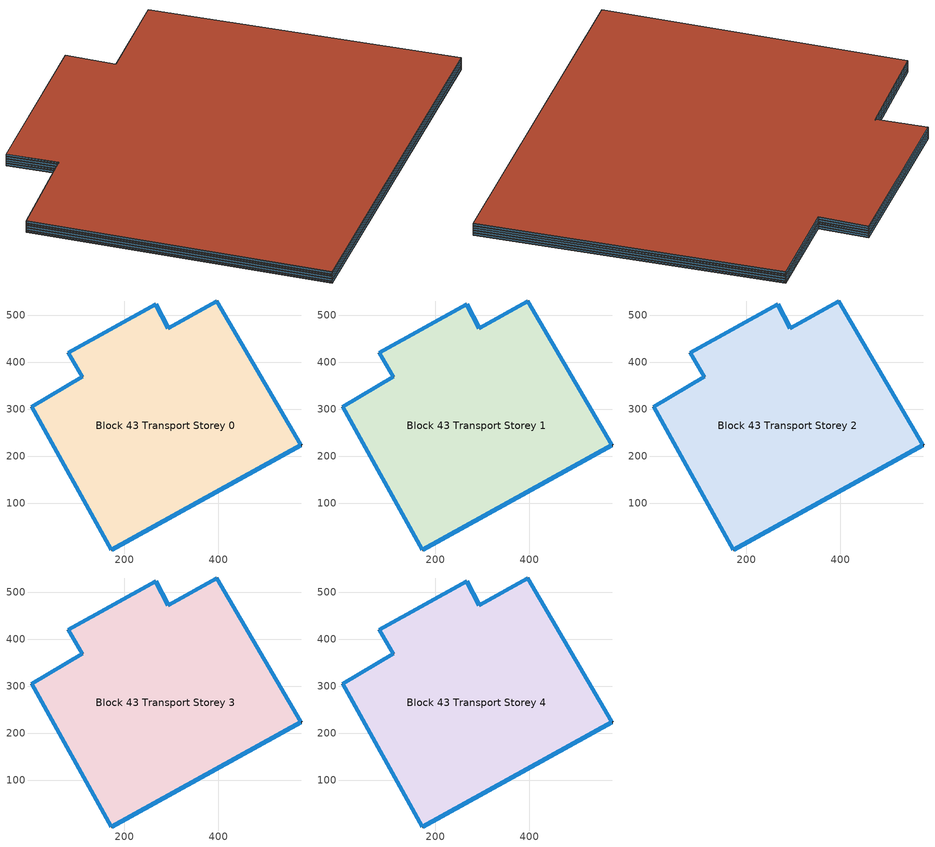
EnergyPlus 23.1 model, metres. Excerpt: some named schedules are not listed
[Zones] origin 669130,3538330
Block 43 Transport Storey 0
 floor ground (Project Floor): 396.41,530.12 576.28,223.59 172.36,0.31 1.88,305.34 110.39,368.68 79.85,420.41 266.44,523.86 293.58,472.19 z0
 wall outside (Project Wall): 1.88,305.34 172.36,0.31 576.28,223.59 396.41,530.12 293.58,472.19 266.44,523.86 79.85,420.41 110.39,368.68 1.88,305.34 z0:3
 window (Transport_west_window_construction): 1.96,305.19 172.27,0.47 / 79.87,420.38 110.38,368.71 z0.6:2.4
 window (Transport_south_window_construction): 172.56,0.43 576.08,223.48 z0.6:2.4
 window (Transport_east_window_construction): 576.19,223.75 396.5,529.97 / 293.56,472.22 266.45,523.84 z0.6:2.4
 window (Transport_north_window_construction): 396.36,530.09 293.63,472.22 / 266.35,523.81 79.94,420.46 / 110.34,368.65 1.93,305.37 z0.6:2.4
 roof outside (Project Ceiling): 576.28,223.59 396.41,530.12 293.58,472.19 266.44,523.86 79.85,420.41 110.39,368.68 1.88,305.34 172.36,0.31 z3
Block 43 Transport Storey 1
 floor outside (Project Floor): 396.41,530.12 576.28,223.59 172.36,0.31 1.88,305.34 110.39,368.68 79.85,420.41 266.44,523.86 293.58,472.19 z3
 wall outside (Project Wall): 1.88,305.34 172.36,0.31 576.28,223.59 396.41,530.12 293.58,472.19 266.44,523.86 79.85,420.41 110.39,368.68 1.88,305.34 z3:6
 window (Transport_west_window_construction): 1.96,305.19 172.27,0.47 / 79.87,420.38 110.38,368.71 z3.6:5.4
 window (Transport_south_window_construction): 172.56,0.43 576.08,223.48 z3.6:5.4
 window (Transport_east_window_construction): 576.19,223.75 396.5,529.97 / 293.56,472.22 266.45,523.84 z3.6:5.4
 window (Transport_north_window_construction): 396.36,530.09 293.63,472.22 / 266.35,523.81 79.94,420.46 / 110.34,368.65 1.93,305.37 z3.6:5.4
 roof outside (Project Ceiling): 576.28,223.59 396.41,530.12 293.58,472.19 266.44,523.86 79.85,420.41 110.39,368.68 1.88,305.34 172.36,0.31 z6
Block 43 Transport Storey 2
 floor outside (Project Floor): 396.41,530.12 576.28,223.59 172.36,0.31 1.88,305.34 110.39,368.68 79.85,420.41 266.44,523.86 293.58,472.19 z6
 wall outside (Project Wall): 1.88,305.34 172.36,0.31 576.28,223.59 396.41,530.12 293.58,472.19 266.44,523.86 79.85,420.41 110.39,368.68 1.88,305.34 z6:9
 window (Transport_west_window_construction): 1.96,305.19 172.27,0.47 / 79.87,420.38 110.38,368.71 z6.6:8.4
 window (Transport_south_window_construction): 172.56,0.43 576.08,223.48 z6.6:8.4
 window (Transport_east_window_construction): 576.19,223.75 396.5,529.97 / 293.56,472.22 266.45,523.84 z6.6:8.4
 window (Transport_north_window_construction): 396.36,530.09 293.63,472.22 / 266.35,523.81 79.94,420.46 / 110.34,368.65 1.93,305.37 z6.6:8.4
 roof outside (Project Ceiling): 576.28,223.59 396.41,530.12 293.58,472.19 266.44,523.86 79.85,420.41 110.39,368.68 1.88,305.34 172.36,0.31 z9
Block 43 Transport Storey 3
 floor outside (Project Floor): 396.41,530.12 576.28,223.59 172.36,0.31 1.88,305.34 110.39,368.68 79.85,420.41 266.44,523.86 293.58,472.19 z9
 wall outside (Project Wall): 1.88,305.34 172.36,0.31 576.28,223.59 396.41,530.12 293.58,472.19 266.44,523.86 79.85,420.41 110.39,368.68 1.88,305.34 z9:12
 window (Transport_west_window_construction): 1.96,305.19 172.27,0.47 / 79.87,420.38 110.38,368.71 z9.6:11.4
 window (Transport_south_window_construction): 172.56,0.43 576.08,223.48 z9.6:11.4
 window (Transport_east_window_construction): 576.19,223.75 396.5,529.97 / 293.56,472.22 266.45,523.84 z9.6:11.4
 window (Transport_north_window_construction): 396.36,530.09 293.63,472.22 / 266.35,523.81 79.94,420.46 / 110.34,368.65 1.93,305.37 z9.6:11.4
 roof outside (Project Ceiling): 576.28,223.59 396.41,530.12 293.58,472.19 266.44,523.86 79.85,420.41 110.39,368.68 1.88,305.34 172.36,0.31 z12
Block 43 Transport Storey 4
 floor outside (Project Floor): 396.41,530.12 576.28,223.59 172.36,0.31 1.88,305.34 110.39,368.68 79.85,420.41 266.44,523.86 293.58,472.19 z12
 wall outside (Project Wall): 1.88,305.34 172.36,0.31 576.28,223.59 396.41,530.12 293.58,472.19 266.44,523.86 79.85,420.41 110.39,368.68 1.88,305.34 z12:15
 window (Transport_west_window_construction): 1.96,305.19 172.27,0.47 / 79.87,420.38 110.38,368.71 z12.6:14.4
 window (Transport_south_window_construction): 172.56,0.43 576.08,223.48 z12.6:14.4
 window (Transport_east_window_construction): 576.19,223.75 396.5,529.97 / 293.56,472.22 266.45,523.84 z12.6:14.4
 window (Transport_north_window_construction): 396.36,530.09 293.63,472.22 / 266.35,523.81 79.94,420.46 / 110.34,368.65 1.93,305.37 z12.6:14.4
 roof outside (Project Flat Roof): 576.28,223.59 396.41,530.12 293.58,472.19 266.44,523.86 79.85,420.41 110.39,368.68 1.88,305.34 172.36,0.31 z15
[Building]
Building_1: North Axis=0; Terrain=City; Loads Convergence Tolerance Value=0.04; Temperature Convergence Tolerance Value=0.4; Solar Distribution=FullExterior; Maximum Number of Warmup Days=25; Minimum Number of Warmup Days=6
[Site:Location]
CHN Design_Conditions: Latitude=30; Longitude=114; Time Zone=8; Elevation=12
[SIZINGPERIOD:DESIGNDAY] Day of Month=21; DryBulb Temperature Range Modifier Type=DefaultMultipliers; Humidity Condition Type=Wetbulb; Barometric Pressure=101181; Rain Indicator=No; Snow Indicator=No; Daylight Saving Time Indicator=No; Sky Clearness=0; Begin Environment Reset Mode=FullResetAtBeginEnvironment
Name | Month | Day Type | Maximum DryBulb Temperature | Daily DryBulb Temperature Range | Wetbulb or DewPoint at Maximum DryBulb | Wind Speed | Wind Direction | Solar Model Indicator | ASHRAE Clear Sky Optical Depth for Beam Irradiance taub | ASHRAE Clear Sky Optical Depth for Diffuse Irradiance taud
Ann Htg 99.6% Condns DB | 1 | WinterDesignDay | -10 | 0 | -4.8 | 1 | 340 | ASHRAEClearSky | 0 | 0
Ann Clg .4% Condns DB=>MWB | 7 | SummerDesignDay | 40 | 6.6 | 27.1 | 3.5 | 220 | ASHRAETau | 0.781 | 1.413
[MATERIAL]
DefaultMaterial: Roughness=Rough; Thickness=0.1; Conductivity=0.1; Density=1000; Specific Heat=1000; Thermal Absorptance=0.9; Solar Absorptance=0.7; Visible Absorptance=0.7
[WINDOWMATERIAL:SIMPLEGLAZINGSYSTEM] UFactor=1.6; Visible Transmittance=0.6
Name | Solar Heat Gain Coefficient
Transport_east_window; Transport_south_window; Transport_west_window | 0.3
Transport_north_window | 0.35
[CONSTRUCTION]
Project Wall; Project Floor; Project Flat Roof; Project Ceiling: DefaultMaterial
Transport_east_window_construction: Transport_east_window
Transport_south_window_construction: Transport_south_window
Transport_west_window_construction: Transport_west_window
Transport_north_window_construction: Transport_north_window
[SPACE] Ceiling Height=autocalculate; Volume=autocalculate; Floor Area=autocalculate; Space Type=Transport
Name | Zone
Block 43 Transport Storey 0_space | Block 43 Transport Storey 0
Block 43 Transport Storey 1_space | Block 43 Transport Storey 1
Block 43 Transport Storey 2_space | Block 43 Transport Storey 2
Block 43 Transport Storey 3_space | Block 43 Transport Storey 3
Block 43 Transport Storey 4_space | Block 43 Transport Storey 4
[SPACELIST]
Transport: Block 43 Transport Storey 0_space, Block 43 Transport Storey 1_space, Block 43 Transport Storey 2_space, Block 43 Transport Storey 3_space, Block 43 Transport Storey 4_space
[ZONE] Type=1; Multiplier=1; Ceiling Height=autocalculate; Volume=autocalculate; Floor Area=autocalculate; Part of Total Floor Area=Yes
Block 43 Transport Storey 0; Block 43 Transport Storey 1; Block 43 Transport Storey 2; Block 43 Transport Storey 3; Block 43 Transport Storey 4
[PEOPLE]
People_for_transport: Zone or ZoneList or Space or SpaceList=Transport; Number of People Schedule=SeasonalSchedule_Schedule_transport_people; Number of People Calculation Method=People/Area; People per Floor Area=0.5; Fraction Radiant=0.3; Sensible Heat Fraction=autocalculate; Activity Level Schedule=SeasonalSchedule_Schedule_transport_activity; Carbon Dioxide Generation Rate=3.82e-08; Enable ASHRAE 55 Comfort Warnings=No; Mean Radiant Temperature Calculation Type=ZoneAveraged; Clothing Insulation Calculation Method=ClothingInsulationSchedule; Cold Stress Temperature Threshold=15.56; Heat Stress Temperature Threshold=30
[LIGHTS]
Light_for_transport: Zone or ZoneList or Space or SpaceList=Transport; Schedule=SeasonalSchedule_transport_lighting; Design Level Calculation Method=Watts/Area; Watts per Zone Floor Area=10; Return Air Fraction=0; Fraction Radiant=0.32; Fraction Visible=0.25; Fraction Replaceable=1; EndUse Subcategory=General; Return Air Fraction Calculated from Plenum Temperature=No; Return Air Fraction Function of Plenum Temperature Coefficient 1=0; Return Air Fraction Function of Plenum Temperature Coefficient 2=0
[ELECTRICEQUIPMENT]
Equipment_for_transport: Zone or ZoneList or Space or SpaceList=Transport; Schedule=SeasonalSchedule_Schedule_transport_equipment; Design Level Calculation Method=Watts/Area; Watts per Zone Floor Area=15; Fraction Latent=0; Fraction Radiant=0; Fraction Lost=0; EndUse Subcategory=Electric Equipment
[DAYLIGHTING:CONTROLS] Illuminance Setpoint at Reference Point 1=300
Name | Zone or Space | Glare Calculation Daylighting Reference Point | Daylighting Reference Point 1
Dlight_Block 43 Transport Storey 0 | Block 43 Transport Storey 0 | Rpoint_Block 43 Transport Storey 0 | Rpoint_Block 43 Transport Storey 0
Dlight_Block 43 Transport Storey 1 | Block 43 Transport Storey 1 | Rpoint_Block 43 Transport Storey 1 | Rpoint_Block 43 Transport Storey 1
Dlight_Block 43 Transport Storey 2 | Block 43 Transport Storey 2 | Rpoint_Block 43 Transport Storey 2 | Rpoint_Block 43 Transport Storey 2
Dlight_Block 43 Transport Storey 3 | Block 43 Transport Storey 3 | Rpoint_Block 43 Transport Storey 3 | Rpoint_Block 43 Transport Storey 3
Dlight_Block 43 Transport Storey 4 | Block 43 Transport Storey 4 | Rpoint_Block 43 Transport Storey 4 | Rpoint_Block 43 Transport Storey 4
[HVACTEMPLATE:THERMOSTAT]
Name | Heating Setpoint Schedule | Cooling Setpoint Schedule
Thermostat_for_office | SeasonalSchedule_office_heating | SeasonalSchedule_office_cooling
Thermostat_for_commercial | SeasonalSchedule_commerical_heating | SeasonalSchedule_commerical_cooling
Thermostat_for_residential | SeasonalSchedule_residential_heating | SeasonalSchedule_residential_cooling
Thermostat_for_school | SeasonalSchedule_school_heating | SeasonalSchedule_school_cooling
Thermostat_for_hospital | SeasonalSchedule_hospital_heating | SeasonalSchedule_hospital_cooling
Thermostat_for_industrial | SeasonalSchedule_Industrial_heating | SeasonalSchedule_Industrial_cooling
Thermostat_for_transport | SeasonalSchedule_transport_heating | SeasonalSchedule_transport_cooling
Thermostat_for_administration | SeasonalSchedule_administration_heating | SeasonalSchedule_administration_cooling
[HVACTEMPLATE:ZONE:IDEALLOADSAIRSYSTEM] Template Thermostat=Thermostat_for_transport; Maximum Heating Supply Air Temperature=50; Minimum Cooling Supply Air Temperature=13; Maximum Heating Supply Air Humidity Ratio=0.0156; Minimum Cooling Supply Air Humidity Ratio=0.0077; Heating Limit=NoLimit; Cooling Limit=NoLimit; Dehumidification Control Type=ConstantSensibleHeatRatio; Cooling Sensible Heat Ratio=0.7; Dehumidification Setpoint=60; Humidification Control Type=None; Humidification Setpoint=30; Outdoor Air Method=DetailedSpecification; Outdoor Air Flow Rate per Person=0.00944; Outdoor Air Flow Rate per Zone Floor Area=0; Outdoor Air Flow Rate per Zone=0; Design Specification Outdoor Air Object=Ventilation_for_transport; Demand Controlled Ventilation Type=None; Outdoor Air Economizer Type=NoEconomizer; Heat Recovery Type=None; Sensible Heat Recovery Effectiveness=0.7; Latent Heat Recovery Effectiveness=0.65
Block 43 Transport Storey 0; Block 43 Transport Storey 1; Block 43 Transport Storey 2; Block 43 Transport Storey 3; Block 43 Transport Storey 4
[DESIGNSPECIFICATION:OUTDOORAIR]
Ventilation_for_transport: Outdoor Air Method=Flow/Person; Outdoor Air Flow per Person=0.00833333; Outdoor Air Flow per Zone Floor Area=0; Outdoor Air Flow per Zone=0; Outdoor Air Flow Air Changes per Hour=0
[SCHEDULE:WEEK:DAILY]
Schedule_office_heating_summer_weekly: Schedule_office_heating_summer_hourly, Schedule_office_heating_summer_hourly, Schedule_office_heating_summer_hourly, Schedule_office_heating_summer_hourly, Schedule_office_heating_summer_hourly, Schedule_office_heating_summer_hourly, Schedule_office_heating_summer_hourly, Schedule_office_heating_summer_hourly, Schedule_office_heating_summer_hourly, Schedule_office_heating_summer_hourly, Schedule_office_heating_summer_hourly, Schedule_office_heating_summer_hourly
Schedule_office_heating_winnter_weekly: Schedule_office_heating_winnter_holiday_hourly, Schedule_office_heating_winnter_weekday_hourly, Schedule_office_heating_winnter_weekday_hourly, Schedule_office_heating_winnter_weekday_hourly, Schedule_office_heating_winnter_weekday_hourly, Schedule_office_heating_winnter_weekday_hourly, Schedule_office_heating_winnter_holiday_hourly, Schedule_office_heating_winnter_holiday_hourly, Schedule_office_heating_winnter_weekday_hourly, Schedule_office_heating_winnter_weekday_hourly, Schedule_office_heating_winnter_holiday_hourly, Schedule_office_heating_winnter_holiday_hourly
Schedule_office_cooling_winnter_weekly: Schedule_office_cooling_winter_hourly, Schedule_office_cooling_winter_hourly, Schedule_office_cooling_winter_hourly, Schedule_office_cooling_winter_hourly, Schedule_office_cooling_winter_hourly, Schedule_office_cooling_winter_hourly, Schedule_office_cooling_winter_hourly, Schedule_office_cooling_winter_hourly, Schedule_office_cooling_winter_hourly, Schedule_office_cooling_winter_hourly, Schedule_office_cooling_winter_hourly, Schedule_office_cooling_winter_hourly
Schedule_office_cooling_summer_weekly: Schedule_office_cooling_summer_holiday_hourly, Schedule_office_cooling_summer_weekday_hourly, Schedule_office_cooling_summer_weekday_hourly, Schedule_office_cooling_summer_weekday_hourly, Schedule_office_cooling_summer_weekday_hourly, Schedule_office_cooling_summer_weekday_hourly, Schedule_office_cooling_summer_holiday_hourly, Schedule_office_cooling_summer_holiday_hourly, Schedule_office_cooling_summer_weekday_hourly, Schedule_office_cooling_summer_weekday_hourly, Schedule_office_cooling_summer_holiday_hourly, Schedule_office_cooling_summer_holiday_hourly
Schedule_commerical_heating_summer_weekly: Schedule_commerical_heating_summer_hourly, Schedule_commerical_heating_summer_hourly, Schedule_commerical_heating_summer_hourly, Schedule_commerical_heating_summer_hourly, Schedule_commerical_heating_summer_hourly, Schedule_commerical_heating_summer_hourly, Schedule_commerical_heating_summer_hourly, Schedule_commerical_heating_summer_hourly, Schedule_commerical_heating_summer_hourly, Schedule_commerical_heating_summer_hourly, Schedule_commerical_heating_summer_hourly, Schedule_commerical_heating_summer_hourly
Schedule_commerical_heating_winnter_weekly: Schedule_commerical_heating_winnter_holiday_hourly, Schedule_commerical_heating_winnter_weekday_hourly, Schedule_commerical_heating_winnter_weekday_hourly, Schedule_commerical_heating_winnter_weekday_hourly, Schedule_commerical_heating_winnter_weekday_hourly, Schedule_commerical_heating_winnter_weekday_hourly, Schedule_commerical_heating_winnter_holiday_hourly, Schedule_commerical_heating_winnter_holiday_hourly, Schedule_commerical_heating_winnter_weekday_hourly, Schedule_commerical_heating_winnter_weekday_hourly, Schedule_commerical_heating_winnter_holiday_hourly, Schedule_commerical_heating_winnter_holiday_hourly
Schedule_commerical_cooling_winnter_weekly: Schedule_commerical_cooling_winter_hourly, Schedule_commerical_cooling_winter_hourly, Schedule_commerical_cooling_winter_hourly, Schedule_commerical_cooling_winter_hourly, Schedule_commerical_cooling_winter_hourly, Schedule_commerical_cooling_winter_hourly, Schedule_commerical_cooling_winter_hourly, Schedule_commerical_cooling_winter_hourly, Schedule_commerical_cooling_winter_hourly, Schedule_commerical_cooling_winter_hourly, Schedule_commerical_cooling_winter_hourly, Schedule_commerical_cooling_winter_hourly
Schedule_commerical_cooling_summer_weekly: Schedule_commerical_cooling_summer_holiday_hourly, Schedule_commerical_cooling_summer_weekday_hourly, Schedule_commerical_cooling_summer_weekday_hourly, Schedule_commerical_cooling_summer_weekday_hourly, Schedule_commerical_cooling_summer_weekday_hourly, Schedule_commerical_cooling_summer_weekday_hourly, Schedule_commerical_cooling_summer_holiday_hourly, Schedule_commerical_cooling_summer_holiday_hourly, Schedule_commerical_cooling_summer_weekday_hourly, Schedule_commerical_cooling_summer_weekday_hourly, Schedule_commerical_cooling_summer_holiday_hourly, Schedule_commerical_cooling_summer_holiday_hourly
Schedule_residential_heating_summer_weekly: Schedule_residential_heating_summer_hourly, Schedule_residential_heating_summer_hourly, Schedule_residential_heating_summer_hourly, Schedule_residential_heating_summer_hourly, Schedule_residential_heating_summer_hourly, Schedule_residential_heating_summer_hourly, Schedule_residential_heating_summer_hourly, Schedule_residential_heating_summer_hourly, Schedule_residential_heating_summer_hourly, Schedule_residential_heating_summer_hourly, Schedule_residential_heating_summer_hourly, Schedule_residential_heating_summer_hourly
Schedule_residential_heating_winnter_weekly: Schedule_residential_heating_winnter_holiday_hourly, Schedule_residential_heating_winnter_weekday_hourly, Schedule_residential_heating_winnter_weekday_hourly, Schedule_residential_heating_winnter_weekday_hourly, Schedule_residential_heating_winnter_weekday_hourly, Schedule_residential_heating_winnter_weekday_hourly, Schedule_residential_heating_winnter_holiday_hourly, Schedule_residential_heating_winnter_holiday_hourly, Schedule_residential_heating_winnter_weekday_hourly, Schedule_residential_heating_winnter_weekday_hourly, Schedule_residential_heating_winnter_holiday_hourly, Schedule_residential_heating_winnter_holiday_hourly
Schedule_residential_cooling_winnter_weekly: Schedule_residential_cooling_winter_hourly, Schedule_residential_cooling_winter_hourly, Schedule_residential_cooling_winter_hourly, Schedule_residential_cooling_winter_hourly, Schedule_residential_cooling_winter_hourly, Schedule_residential_cooling_winter_hourly, Schedule_residential_cooling_winter_hourly, Schedule_residential_cooling_winter_hourly, Schedule_residential_cooling_winter_hourly, Schedule_residential_cooling_winter_hourly, Schedule_residential_cooling_winter_hourly, Schedule_residential_cooling_winter_hourly
Schedule_residential_cooling_summer_weekly: Schedule_residential_cooling_summer_holiday_hourly, Schedule_residential_cooling_summer_weekday_hourly, Schedule_residential_cooling_summer_weekday_hourly, Schedule_residential_cooling_summer_weekday_hourly, Schedule_residential_cooling_summer_weekday_hourly, Schedule_residential_cooling_summer_weekday_hourly, Schedule_residential_cooling_summer_holiday_hourly, Schedule_residential_cooling_summer_holiday_hourly, Schedule_residential_cooling_summer_weekday_hourly, Schedule_residential_cooling_summer_weekday_hourly, Schedule_residential_cooling_summer_holiday_hourly, Schedule_residential_cooling_summer_holiday_hourly
Schedule_transport_lighting_weekly: Schedule_transport_lighting_holiday_hourly, Schedule_transport_lighting_weekday_hourly, Schedule_transport_lighting_weekday_hourly, Schedule_transport_lighting_weekday_hourly, Schedule_transport_lighting_weekday_hourly, Schedule_transport_lighting_weekday_hourly, Schedule_transport_lighting_holiday_hourly, Schedule_transport_lighting_holiday_hourly, Schedule_transport_lighting_weekday_hourly, Schedule_transport_lighting_weekday_hourly, Schedule_transport_lighting_holiday_hourly, Schedule_transport_lighting_holiday_hourly
Schedule_transport_equipment_weekly: Schedule_transport_equipment_holiday_hourly, Schedule_transport_equipment_weekday_hourly, Schedule_transport_equipment_weekday_hourly, Schedule_transport_equipment_weekday_hourly, Schedule_transport_equipment_weekday_hourly, Schedule_transport_equipment_weekday_hourly, Schedule_transport_equipment_holiday_hourly, Schedule_transport_equipment_holiday_hourly, Schedule_transport_equipment_weekday_hourly, Schedule_transport_equipment_weekday_hourly, Schedule_transport_equipment_holiday_hourly, Schedule_transport_equipment_holiday_hourly
Schedule_transport_people_weekly: Schedule_transport_people_holiday_hourly, Schedule_transport_people_weekday_hourly, Schedule_transport_people_weekday_hourly, Schedule_transport_people_weekday_hourly, Schedule_transport_people_weekday_hourly, Schedule_transport_people_weekday_hourly, Schedule_transport_people_holiday_hourly, Schedule_transport_people_holiday_hourly, Schedule_transport_people_weekday_hourly, Schedule_transport_people_weekday_hourly, Schedule_transport_people_holiday_hourly, Schedule_transport_people_holiday_hourly
Schedule_transport_activity_weekly: Schedule_transport_activity_holiday_hourly, Schedule_transport_activity_weekday_hourly, Schedule_transport_activity_weekday_hourly, Schedule_transport_activity_weekday_hourly, Schedule_transport_activity_weekday_hourly, Schedule_transport_activity_weekday_hourly, Schedule_transport_activity_holiday_hourly, Schedule_transport_activity_holiday_hourly, Schedule_transport_activity_weekday_hourly, Schedule_transport_activity_weekday_hourly, Schedule_transport_activity_holiday_hourly, Schedule_transport_activity_holiday_hourly
[SCHEDULE:YEAR]
SeasonalSchedule_office_heating: Schedule_office_heating_winnter_weekly, 1, 1, 3, 31, Schedule_office_heating_summer_weekly, 4, 1, 11, 30, Schedule_office_heating_winnter_weekly, 12, 1, 12, 31
SeasonalSchedule_office_cooling: Schedule_office_cooling_winnter_weekly, 1, 1, 5, 31, Schedule_office_cooling_summer_weekly, 6, 1, 9, 30, Schedule_office_cooling_winnter_weekly, 10, 1, 12, 31
SeasonalSchedule_commerical_heating: Schedule_commerical_heating_winnter_weekly, 1, 1, 3, 31, Schedule_commerical_heating_summer_weekly, 4, 1, 11, 30, Schedule_commerical_heating_winnter_weekly, 12, 1, 12, 31
SeasonalSchedule_commerical_cooling: Schedule_commerical_cooling_winnter_weekly, 1, 1, 5, 31, Schedule_commerical_cooling_summer_weekly, 6, 1, 9, 30, Schedule_commerical_cooling_winnter_weekly, 10, 1, 12, 31
SeasonalSchedule_residential_heating: Schedule_residential_heating_winnter_weekly, 1, 1, 3, 31, Schedule_residential_heating_summer_weekly, 4, 1, 11, 30, Schedule_residential_heating_winnter_weekly, 12, 1, 12, 31
SeasonalSchedule_residential_cooling: Schedule_residential_cooling_winnter_weekly, 1, 1, 5, 31, Schedule_residential_cooling_summer_weekly, 6, 1, 9, 30, Schedule_residential_cooling_winnter_weekly, 10, 1, 12, 31
SeasonalSchedule_school_heating: Schedule_school_heating_winnter_weekly, 1, 1, 3, 31, Schedule_school_heating_summer_weekly, 4, 1, 11, 30, Schedule_school_heating_winnter_weekly, 12, 1, 12, 31
SeasonalSchedule_school_cooling: Schedule_school_cooling_winnter_weekly, 1, 1, 5, 31, Schedule_school_cooling_summer_weekly, 6, 1, 9, 30, Schedule_school_cooling_winnter_weekly, 10, 1, 12, 31
SeasonalSchedule_hospital_heating: Schedule_hospital_heating_winnter_weekly, 1, 1, 3, 31, Schedule_hospital_heating_summer_weekly, 4, 1, 11, 30, Schedule_hospital_heating_winnter_weekly, 12, 1, 12, 31
SeasonalSchedule_hospital_cooling: Schedule_hospital_cooling_winnter_weekly, 1, 1, 5, 31, Schedule_hospital_cooling_summer_weekly, 6, 1, 9, 30, Schedule_hospital_cooling_winnter_weekly, 10, 1, 12, 31
SeasonalSchedule_Industrial_heating: Schedule_Industrial_heating_winnter_weekly, 1, 1, 3, 31, Schedule_Industrial_heating_summer_weekly, 4, 1, 11, 30, Schedule_Industrial_heating_winnter_weekly, 12, 1, 12, 31
SeasonalSchedule_Industrial_cooling: Schedule_Industrial_cooling_winnter_weekly, 1, 1, 5, 31, Schedule_Industrial_cooling_summer_weekly, 6, 1, 9, 30, Schedule_Industrial_cooling_winnter_weekly, 10, 1, 12, 31
SeasonalSchedule_transport_heating: Schedule_transport_heating_winnter_weekly, 1, 1, 3, 31, Schedule_transport_heating_summer_weekly, 4, 1, 11, 30, Schedule_transport_heating_winnter_weekly, 12, 1, 12, 31
SeasonalSchedule_transport_cooling: Schedule_transport_cooling_winnter_weekly, 1, 1, 5, 31, Schedule_transport_cooling_summer_weekly, 6, 1, 9, 30, Schedule_transport_cooling_winnter_weekly, 10, 1, 12, 31
SeasonalSchedule_transport_lighting: Schedule_transport_lighting_weekly, 1, 1, 12, 31
SeasonalSchedule_Schedule_transport_equipment: Schedule_transport_equipment_weekly, 1, 1, 12, 31
SeasonalSchedule_Schedule_transport_people: Schedule_transport_people_weekly, 1, 1, 12, 31
SeasonalSchedule_Schedule_transport_activity: Schedule_transport_activity_weekly, 1, 1, 12, 31
SeasonalSchedule_administration_heating: Schedule_administration_heating_winnter_weekly, 1, 1, 3, 31, Schedule_administration_heating_summer_weekly, 4, 1, 11, 30, Schedule_administration_heating_winnter_weekly, 12, 1, 12, 31
SeasonalSchedule_administration_cooling: Schedule_administration_cooling_winnter_weekly, 1, 1, 5, 31, Schedule_administration_cooling_summer_weekly, 6, 1, 9, 30, Schedule_administration_cooling_winnter_weekly, 10, 1, 12, 31
